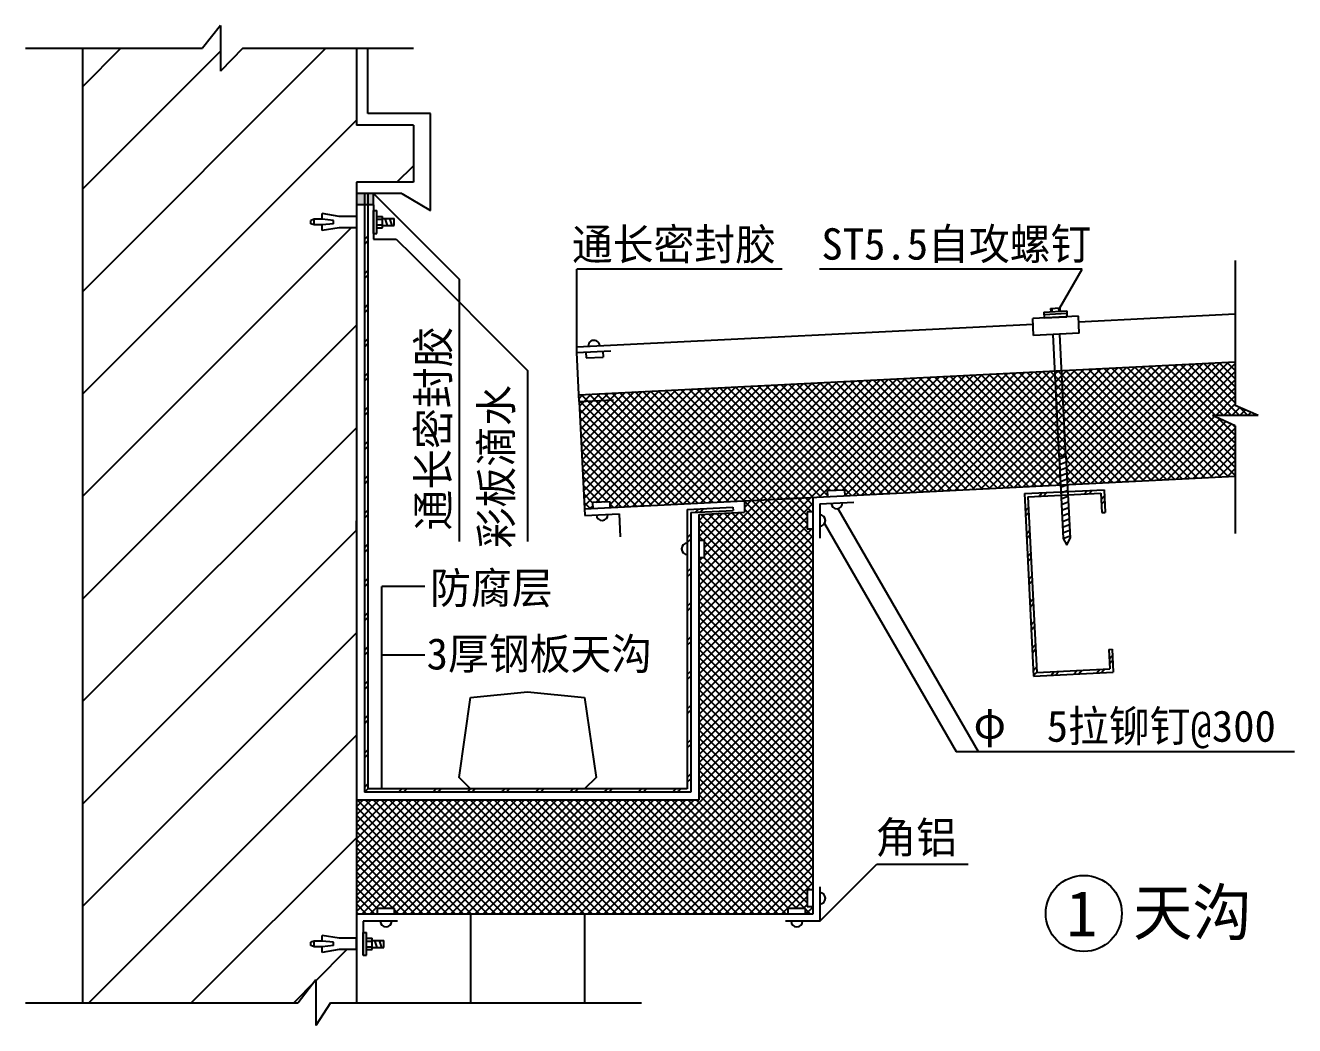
# Model space of a CAD drawing. Header units: metres. Extents: x 3 to 20502, y 1020 to 33464.
# Drawn here: x 98 to 11219, y 24700 to 33464 of the extents above; entities that cross this region are included whole.
import ezdxf

# ---------------------------------------------------------------- set-up
doc = ezdxf.new("R2010")
doc.units = ezdxf.units.M
for name, color, linetype in [('1', 2, 'Continuous'), ('2', 3, 'Continuous'), ('3', 4, 'Continuous'), ('4', 5, 'Continuous'), ('5', 6, 'Continuous')]:
    doc.layers.add(name, color=color, linetype=linetype)

msp = doc.modelspace()

# ---------------------------------------------------------------- hatches: boundary and pattern name
at = {"layer": '5'}
h = msp.add_hatch(dxfattribs=at)
h.set_pattern_fill('_U', scale=200)
h.set_pattern_definition([(45, (0, 0), (-449.013, 449.013), [])])
h.paths.add_polyline_path([(2997.72, 31690.52), (2847.72, 31690.52), (2697.72, 31665.52), (2697.72, 31715.52), (2627.72, 31715.52), (2597.72, 31725.52), (2597.72, 31755.52), (2627.72, 31765.52), (2697.72, 31765.52), (2697.72, 31815.52), (2847.72, 31790.52), (2997.72, 31790.52), (2997.72, 32090.52), (3497.72, 32090.52), (3497.72, 32590.52), (2997.72, 32590.52), (2997.72, 33263.87), (1857.19, 33263.87), (1807.19, 33063.87), (1807.19, 33463.87), (1757.19, 33263.87), (597.72, 33263.87), (597.72, 24899.91), (2592.84, 24899.91), (2642.84, 25099.91), (2642.84, 24712.88), (2647.16, 24717.2), (2692.84, 24899.91), (2997.72, 24899.91), (2997.72, 25365.74), (2847.72, 25365.74), (2697.72, 25340.74), (2697.72, 25390.74), (2627.72, 25390.74), (2597.72, 25400.74), (2597.72, 25430.74), (2627.72, 25440.74), (2697.72, 25440.74), (2697.72, 25490.74), (2847.72, 25465.74), (2997.72, 25465.74)])
h = msp.add_hatch(dxfattribs=at)
h.set_pattern_fill('AR-CONC', scale=30)
h.paths.add_polyline_path([(3647.72, 32690.52), (3097.72, 32690.52), (3097.72, 33263.87), (2997.72, 33263.87), (2997.72, 32590.52), (3497.72, 32590.52), (3497.72, 32090.52), (2997.72, 32090.52), (2997.72, 31990.52), (3397.72, 31990.52), (3647.72, 31840.52)])

# ---------------------------------------------------------------- linework, layer by layer
for p, q in [((9155.49, 29686.47), (9102.06, 30755.14)), ((9215.42, 29689.47), (9161.98, 30758.13)), ((4929.3, 30596.56), (5228.93, 30611.54)), ((4950.77, 30167.1), (4929.3, 30596.56)), ((9211.96, 29689.29), (9215.26, 29692.59))]:
    msp.add_line(p, q)
at = {"layer": '1'}
for p, q in [((597.72, 33263.87), (597.72, 24899.91)), ((2997.72, 33263.87), (2997.72, 32590.52)), ((3497.72, 32590.52), (2997.72, 32590.52)), ((3497.72, 32590.52), (3497.72, 32090.52)), ((2997.72, 32090.52), (2997.72, 24899.91)), ((3497.72, 32090.52), (2997.72, 32090.52)), ((3147.72, 31890.52), (3147.72, 31590.52)), ((3147.72, 31590.52), (3347.72, 31590.52)), ((3347.72, 31590.52), (3489.14, 31449.1)), ((4947.78, 30227.02), (10699.04, 30514.58)), ((4950.77, 30167.1), (5250.4, 30182.08)), ((4950.77, 30167.1), (5000.71, 29168.34)), ((4997.72, 29228.27), (10699.04, 29513.34)), ((6397.72, 29298.27), (6397.72, 29198.14)), ((6997.72, 29328.27), (6997.72, 25675.15)), ((7057.72, 29271.19), (7357.72, 29286.19)), ((7057.72, 29271.19), (7057.72, 28970.82)), ((5000.71, 29168.34), (5300.34, 29183.33)), ((5300.34, 29183.33), (5310.32, 28983.57)), ((5997.72, 29178.14), (6397.72, 29198.14)), ((5997.72, 29178.14), (5997.72, 26675.15)), ((5997.72, 26675.15), (2997.72, 26675.15)), ((7057.72, 25915.15), (7057.72, 25615.15)), ((6997.72, 25675.15), (2997.72, 25675.15)), ((3357.72, 25615.15), (3057.72, 25615.15)), ((3057.72, 25615.15), (3057.72, 25315.15)), ((7057.72, 25615.15), (6757.72, 25615.15))]:
    msp.add_line(p, q, dxfattribs=at)
at = {"layer": '2'}
for p, q in [((1807.19, 33463.87), (1650.65, 33263.87)), ((1807.19, 33463.87), (1807.19, 33063.87)), ((97.72, 33263.87), (1650.65, 33263.87)), ((2004.33, 33263.87), (1807.19, 33063.87)), ((2004.33, 33263.87), (3497.72, 33263.87)), ((2004.33, 33263.87), (2807.16, 33263.87)), ((3097.72, 32690.52), (3097.72, 33263.87)), ((3647.72, 32690.52), (3097.72, 32690.52)), ((3647.72, 31840.52), (3647.72, 32690.52)), ((3397.72, 31990.52), (2997.72, 31990.52)), ((3147.72, 31990.52), (3897.72, 31240.52)), ((3147.72, 31890.52), (3147.72, 31990.52)), ((3397.72, 31990.52), (3647.72, 31840.52)), ((2697.72, 31765.52), (2697.72, 31815.52)), ((2847.72, 31790.52), (2697.72, 31815.52)), ((3147.72, 31890.52), (2997.72, 31890.52)), ((3147.72, 31640.52), (3147.72, 31840.52)), ((3147.72, 31840.52), (3177.72, 31840.52)), ((3177.72, 31640.52), (3177.72, 31840.52)), ((2627.72, 31765.52), (2597.72, 31755.52)), ((2597.72, 31725.52), (2597.72, 31755.52)), ((2627.72, 31715.52), (2597.72, 31725.52)), ((2627.72, 31715.52), (2627.72, 31765.52)), ((2697.72, 31765.52), (2627.72, 31765.52)), ((2697.72, 31715.52), (2627.72, 31715.52)), ((2797.72, 31755.52), (2697.72, 31765.52)), ((2797.72, 31725.52), (2697.72, 31715.52)), ((2697.72, 31665.52), (2697.72, 31715.52)), ((2797.72, 31725.52), (2797.72, 31755.52)), ((2997.72, 31790.52), (2847.72, 31790.52)), ((3177.72, 31790.52), (3227.72, 31790.52)), ((3177.72, 31765.52), (3227.72, 31765.52)), ((3177.72, 31715.52), (3227.72, 31715.52)), ((3227.72, 31690.52), (3227.72, 31790.52)), ((3227.72, 31770.52), (3327.72, 31770.52)), ((3227.72, 31710.52), (3327.72, 31710.52)), ((3247.72, 31770.52), (3267.72, 31710.52)), ((3287.72, 31770.52), (3307.72, 31710.52)), ((3327.72, 31710.52), (3327.72, 31770.52)), ((2847.72, 31690.52), (2697.72, 31665.52)), ((2997.72, 31690.52), (2847.72, 31690.52)), ((3147.72, 31640.52), (3177.72, 31640.52)), ((3177.72, 31690.52), (3227.72, 31690.52)), ((3489.14, 31449.1), (4497.72, 30440.52)), ((10699.04, 31403.94), (10699.04, 30134.31)), ((6729.3, 31328.51), (4929.3, 31328.51)), ((4929.3, 30596.56), (4929.3, 31328.51)), ((9356.89, 31328.51), (7056.89, 31328.51)), ((9160.49, 30988.34), (9356.89, 31328.51)), ((3897.72, 31240.52), (3897.72, 28940.52)), ((9022.16, 30951.39), (9221.91, 30961.38)), ((9022.16, 30951.39), (9024.66, 30901.45)), ((9023.16, 30931.42), (9222.91, 30941.4)), ((9080.59, 30984.35), (9160.49, 30988.34)), ((9080.59, 30984.35), (9082.08, 30954.39)), ((9090.57, 30984.85), (9092.07, 30954.89)), ((9150.5, 30987.84), (9152, 30957.88)), ((9160.49, 30988.34), (9161.98, 30958.38)), ((9221.91, 30961.38), (9224.41, 30911.44)), ((9326.78, 30866.5), (10699.04, 30935.11)), ((4929.3, 30646.62), (8927.28, 30846.52)), ((9324.28, 30916.43), (8924.78, 30896.46)), ((8932.27, 30746.65), (8924.78, 30896.46)), ((9024.66, 30901.45), (9224.41, 30911.44)), ((9331.77, 30766.62), (9324.28, 30916.43)), ((9331.77, 30766.62), (8932.27, 30746.65)), ((5007.63, 30600.54), (5010.13, 30550.61)), ((5157.44, 30608.03), (5159.94, 30558.1)), ((5010.13, 30550.61), (5159.94, 30558.1)), ((4497.72, 30440.52), (4497.72, 28940.52)), ((10699.04, 29954.44), (10499.04, 30046.7)), ((10899.04, 30046.7), (10499.04, 30046.7)), ((10899.04, 30046.7), (10699.04, 30134.31)), ((10699.04, 29954.44), (10699.04, 29012.71)), ((10699.04, 29954.44), (10699.04, 29012.71)), ((9215.42, 29689.47), (9155.49, 29686.47)), ((9155.49, 29686.47), (9191.45, 28967.37)), ((9156.49, 29666.5), (9215.42, 29689.47)), ((9158.99, 29616.56), (9217.91, 29639.53)), ((9161.49, 29566.62), (9220.41, 29589.59)), ((9215.42, 29689.47), (9251.37, 28970.36)), ((9163.98, 29516.68), (9222.91, 29539.65)), ((9166.48, 29466.74), (9225.41, 29489.72)), ((7277.26, 29392.31), (7127.44, 29384.82)), ((7129.94, 29334.88), (7127.44, 29384.82)), ((7279.75, 29342.37), (7277.26, 29392.31)), ((9168.98, 29416.81), (9227.9, 29439.78)), ((9171.47, 29366.87), (9230.4, 29389.84)), ((5220.52, 29289.61), (5070.71, 29282.12)), ((5073.2, 29232.18), (5070.71, 29282.12)), ((5223.02, 29239.67), (5220.52, 29289.61)), ((9173.97, 29316.93), (9232.9, 29339.9)), ((9176.47, 29266.99), (9235.39, 29289.97)), ((6947.72, 29200.85), (6947.72, 29050.85)), ((6997.72, 29200.85), (6947.72, 29200.85)), ((7217.18, 29229.6), (8444.97, 27103.07)), ((9178.96, 29217.06), (9237.89, 29240.03)), ((9181.46, 29167.12), (9240.39, 29190.09)), ((9183.96, 29117.18), (9242.88, 29140.15)), ((2997.72, 29023.21), (2997.72, 29123.21)), ((2997.72, 29023.21), (2997.72, 29123.21)), ((6997.72, 29050.85), (6947.72, 29050.85)), ((7100.81, 29100.65), (8254.15, 27103.07)), ((9186.45, 29067.24), (9245.38, 29090.22)), ((9188.95, 29017.31), (9247.88, 29040.28)), ((5997.72, 28952.18), (6047.72, 28952.18)), ((6047.72, 28802.18), (6047.72, 28952.18)), ((9191.45, 28967.37), (9250.37, 28990.34)), ((9191.45, 28967.37), (9224.41, 28908.94)), ((9214.99, 28925.64), (9235.19, 28933.51)), ((9224.41, 28908.94), (9251.37, 28970.36)), ((5997.72, 28802.18), (6047.72, 28802.18)), ((3597.91, 28546.84), (3221.54, 28546.84)), ((3221.54, 26775.25), (3221.54, 28546.84)), ((3597.91, 27946.84), (3221.54, 27946.84)), ((3997.72, 27575.15), (4497.72, 27625.15)), ((4497.72, 27625.15), (4997.72, 27575.15)), ((3897.72, 26875.15), (3997.72, 27575.15)), ((4997.72, 27575.15), (5097.72, 26875.15)), ((8254.15, 27103.07), (11219.12, 27103.07)), ((3997.72, 26775.15), (3897.72, 26875.15)), ((5097.9, 26873.83), (4997.9, 26773.83)), ((7057.72, 25615.15), (7557.72, 26115.15)), ((7557.72, 26115.15), (8357.72, 26115.15)), ((6947.72, 25890.15), (6947.72, 25740.15)), ((6997.72, 25890.15), (6947.72, 25890.15)), ((3332.72, 25725.15), (3182.72, 25725.15)), ((3182.72, 25675.15), (3182.72, 25725.15)), ((3332.72, 25675.15), (3332.72, 25725.15)), ((6932.72, 25725.15), (6782.72, 25725.15)), ((6782.72, 25675.15), (6782.72, 25725.15)), ((6932.72, 25675.15), (6932.72, 25725.15)), ((6997.72, 25740.15), (6947.72, 25740.15)), ((3997.72, 25675.15), (3997.72, 24899.91)), ((4997.72, 25675.15), (4997.72, 24899.91)), ((2697.72, 25440.74), (2697.72, 25490.74)), ((2847.72, 25465.74), (2697.72, 25490.74)), ((3057.72, 25315.74), (3057.72, 25515.74)), ((3057.72, 25515.74), (3087.72, 25515.74)), ((3087.72, 25315.74), (3087.72, 25515.74)), ((2627.72, 25440.74), (2597.72, 25430.74)), ((2597.72, 25400.74), (2597.72, 25430.74)), ((2627.72, 25390.74), (2597.72, 25400.74)), ((2627.72, 25390.74), (2627.72, 25440.74)), ((2697.72, 25440.74), (2627.72, 25440.74)), ((2697.72, 25390.74), (2627.72, 25390.74)), ((2797.72, 25430.74), (2697.72, 25440.74)), ((2797.72, 25400.74), (2697.72, 25390.74)), ((2697.72, 25340.74), (2697.72, 25390.74)), ((2847.72, 25365.74), (2697.72, 25340.74)), ((2797.72, 25400.74), (2797.72, 25430.74)), ((2997.72, 25465.74), (2847.72, 25465.74)), ((2997.72, 25365.74), (2847.72, 25365.74)), ((2997.72, 25365.74), (2997.72, 25465.74)), ((2997.72, 25365.74), (2997.72, 25465.74)), ((3087.72, 25465.74), (3137.72, 25465.74)), ((3087.72, 25440.74), (3137.72, 25440.74)), ((3087.72, 25390.74), (3137.72, 25390.74)), ((3087.72, 25365.74), (3137.72, 25365.74)), ((3137.72, 25365.74), (3137.72, 25465.74)), ((3137.72, 25445.74), (3237.72, 25445.74)), ((3137.72, 25385.74), (3237.72, 25385.74)), ((3157.72, 25445.74), (3177.72, 25385.74)), ((3197.72, 25445.74), (3217.72, 25385.74)), ((3237.72, 25385.74), (3237.72, 25445.74)), ((3057.72, 25315.74), (3087.72, 25315.74)), ((2642.84, 25099.91), (2488.08, 24899.91)), ((2642.84, 25099.91), (2642.84, 24699.91)), ((97.72, 24899.91), (2488.08, 24899.91)), ((2769.83, 24899.91), (2642.84, 24699.91)), ((2769.83, 24899.91), (3642.82, 24899.91)), ((2769.83, 24899.91), (5497.72, 24899.91))]:
    msp.add_line(p, q, dxfattribs=at)
for centre, start, end in [((5080.04, 30654.16), 2.86, 182.86), ((7207.84, 29278.72), 182.86, 2.86), ((5151.11, 29176), 182.86, 2.86), ((7057.63, 29125.85), 270, 90), ((5897.72, 28877.18), 90, 270), ((7057.72, 25815.15), 270, 90), ((3257.72, 25615.15), 180, 0), ((6857.72, 25615.15), 180, 0)]:
    msp.add_arc(centre, 50, start, end, dxfattribs=at)
msp.add_solid([(2997.72, 31890.52), (2997.72, 31990.52), (3147.72, 31890.52), (3147.72, 31990.52)], dxfattribs=at)
at = {"layer": '4'}
msp.add_circle((9372.03, 25682.99), 333.22, dxfattribs=at)
at = {"layer": '5'}
for p, q in [((3067.72, 31990.52), (3067.72, 26745.15)), ((3097.72, 31990.52), (3097.72, 26775.15)), ((3067.72, 31587.57), (3097.72, 31617.57)), ((3067.72, 31545.15), (3097.72, 31575.15)), ((3067.72, 31287.57), (3097.72, 31317.57)), ((3067.72, 31245.15), (3097.72, 31275.15)), ((3067.72, 30987.57), (3097.72, 31017.57)), ((3067.72, 30945.15), (3097.72, 30975.15)), ((3067.72, 30687.57), (3097.72, 30717.57)), ((3067.72, 30645.15), (3097.72, 30675.15)), ((9210.38, 29790.25), (9894.48, 30474.36)), ((9213.75, 29722.91), (9968.92, 30478.08)), ((9217.11, 29655.56), (10043.35, 30481.8)), ((9220.48, 29588.22), (10117.78, 30485.52)), ((9223.85, 29520.88), (10192.21, 30489.24)), ((9227.21, 29453.53), (10266.65, 30492.96)), ((9287.13, 29442.74), (10341.08, 30496.69)), ((9361.56, 29446.46), (10415.51, 30500.41)), ((9436, 29450.18), (10489.94, 30504.13)), ((9510.43, 29453.9), (10564.37, 30507.85)), ((9584.86, 29457.63), (10638.81, 30511.57)), ((9659.29, 29461.35), (10699.04, 30501.09)), ((10699.04, 29660.8), (9885.9, 30473.93)), ((10699.04, 29731.51), (9953.25, 30477.3)), ((10699.04, 29802.22), (10020.59, 30480.66)), ((10525.27, 30046.7), (10087.94, 30484.03)), ((10595.98, 30046.7), (10155.28, 30487.4)), ((10666.69, 30046.7), (10222.62, 30490.76)), ((10737.4, 30046.7), (10289.97, 30494.13)), ((10699.04, 30155.77), (10357.31, 30497.5)), ((10699.04, 30226.48), (10424.65, 30500.87)), ((10699.04, 30297.19), (10492, 30504.23)), ((10699.04, 30367.9), (10559.34, 30507.6)), ((10699.04, 30438.61), (10626.68, 30510.97)), ((10699.04, 30509.32), (10694.03, 30514.33)), ((3067.72, 30387.57), (3097.72, 30417.57)), ((3067.72, 30345.15), (3097.72, 30375.15)), ((6607.57, 29308.76), (7661.52, 30362.71)), ((6682, 29312.48), (7735.95, 30366.43)), ((6756.43, 29316.21), (7810.38, 30370.15)), ((6830.87, 29319.93), (7884.81, 30373.87)), ((6905.3, 29323.65), (7959.24, 30377.59)), ((6979.73, 29327.37), (8033.68, 30381.32)), ((7054.16, 29331.09), (8108.11, 30385.04)), ((7181.29, 29387.51), (8182.54, 30388.76)), ((7255.72, 29391.23), (8256.97, 30392.48)), ((7279.65, 29344.45), (8331.41, 30396.2)), ((7351.89, 29345.98), (8405.84, 30399.92)), ((7426.32, 29349.7), (8480.27, 30403.65)), ((7500.76, 29353.42), (8554.7, 30407.37)), ((7575.19, 29357.14), (8629.13, 30411.09)), ((7649.62, 29360.86), (8703.57, 30414.81)), ((8617.14, 29409.24), (7663.57, 30362.81)), ((7724.05, 29364.59), (8778, 30418.53)), ((8684.48, 29412.61), (7730.91, 30366.18)), ((8751.83, 29415.97), (7798.26, 30369.55)), ((7798.49, 29368.31), (8852.43, 30422.25)), ((8819.17, 29419.34), (7865.6, 30372.91)), ((7872.92, 29372.03), (8926.86, 30425.98)), ((8886.51, 29422.71), (7932.94, 30376.28)), ((7947.35, 29375.75), (9001.3, 30429.7)), ((8953.86, 29426.08), (8000.29, 30379.65)), ((8021.78, 29379.47), (9075.73, 30433.42)), ((9021.2, 29429.44), (8067.63, 30383.01)), ((8096.21, 29383.19), (9119.49, 30406.47)), ((9088.54, 29432.81), (8134.97, 30386.38)), ((9155.89, 29436.18), (8202.32, 30389.75)), ((9164.92, 29497.85), (8269.66, 30393.12)), ((9161.2, 29572.29), (8337, 30396.48)), ((9157.48, 29646.72), (8404.35, 30399.85)), ((9153.76, 29721.15), (8471.69, 30403.22)), ((9150.04, 29795.58), (8539.03, 30406.58)), ((9146.32, 29870.01), (8606.38, 30409.95)), ((9142.59, 29944.45), (8673.72, 30413.32)), ((9138.87, 30018.88), (8741.07, 30416.69)), ((9135.15, 30093.31), (8808.41, 30420.05)), ((9131.43, 30167.74), (8875.75, 30423.42)), ((9127.71, 30242.18), (8943.1, 30426.79)), ((9123.99, 30316.61), (9010.44, 30430.15)), ((9120.26, 30391.04), (9077.78, 30433.52)), ((9119.49, 30406.47), (9150.16, 30437.14)), ((9183.5, 30327.8), (9120.26, 30391.04)), ((9122.86, 30339.13), (9180.07, 30396.34)), ((9179.78, 30402.24), (9145.13, 30436.89)), ((10098.7, 29483.32), (9179.78, 30402.24)), ((9180.07, 30396.34), (9224.59, 30440.86)), ((9183.44, 30329), (9299.03, 30444.58)), ((9186.81, 30261.66), (9373.46, 30448.31)), ((9190.18, 30194.31), (9447.89, 30452.03)), ((9193.54, 30126.97), (9522.32, 30455.75)), ((9196.91, 30059.63), (9596.75, 30459.47)), ((9200.28, 29992.28), (9671.19, 30463.19)), ((9203.64, 29924.94), (9745.62, 30466.91)), ((9207.01, 29857.59), (9820.05, 30470.64)), ((10166.04, 29486.69), (9212.47, 30440.26)), ((10233.38, 29490.05), (9279.81, 30443.62)), ((10300.73, 29493.42), (9347.16, 30446.99)), ((10368.07, 29496.79), (9414.5, 30450.36)), ((10435.41, 29500.15), (9481.84, 30453.72)), ((10502.76, 29503.52), (9549.19, 30457.09)), ((10570.1, 29506.89), (9616.53, 30460.46)), ((10637.44, 29510.26), (9683.87, 30463.83)), ((9733.72, 29465.07), (10699.04, 30430.38)), ((10699.04, 29519.37), (9751.22, 30467.19)), ((10699.04, 29590.08), (9818.56, 30470.56)), ((4969.53, 29792.04), (5428.55, 30251.06)), ((4972.89, 29724.7), (5502.98, 30254.78)), ((4976.26, 29657.35), (5577.41, 30258.5)), ((4979.63, 29590.01), (5651.84, 30262.22)), ((4983, 29522.67), (5726.28, 30265.95)), ((4986.36, 29455.32), (5800.71, 30269.67)), ((4989.73, 29387.98), (5875.14, 30273.39)), ((4993.1, 29320.64), (5949.57, 30277.11)), ((4996.46, 29253.29), (6024, 30280.83)), ((5097.33, 29283.45), (6098.44, 30284.55)), ((5171.76, 29287.17), (6172.87, 30288.28)), ((5221.68, 29266.38), (6247.3, 30292)), ((5267.79, 29241.77), (6321.73, 30295.72)), ((5342.22, 29245.49), (6396.17, 30299.44)), ((5416.65, 29249.22), (6470.6, 30303.16)), ((6394.8, 29298.12), (5441.23, 30251.69)), ((5491.08, 29252.94), (6545.03, 30306.88)), ((6462.15, 29301.49), (5508.58, 30255.06)), ((5565.52, 29256.66), (6619.46, 30310.61)), ((6529.49, 29304.86), (5575.92, 30258.43)), ((5639.95, 29260.38), (6693.9, 30314.33)), ((6596.83, 29308.23), (5643.26, 30261.8)), ((6664.18, 29311.59), (5710.61, 30265.16)), ((5714.38, 29264.1), (6768.33, 30318.05)), ((6731.52, 29314.96), (5777.95, 30268.53)), ((5788.81, 29267.82), (6842.76, 30321.77)), ((6798.87, 29318.33), (5845.29, 30271.9)), ((5863.25, 29271.55), (6917.19, 30325.49)), ((6866.21, 29321.69), (5912.64, 30275.26)), ((5937.68, 29275.27), (6991.62, 30329.21)), ((6933.55, 29325.06), (5979.98, 30278.63)), ((6012.11, 29278.99), (7066.06, 30332.94)), ((7000.9, 29328.43), (6047.32, 30282)), ((6086.54, 29282.71), (7140.49, 30336.66)), ((7068.24, 29331.8), (6114.67, 30285.37)), ((6160.97, 29286.43), (7214.92, 30340.38)), ((7129.63, 29341.12), (6182.01, 30288.73)), ((6235.41, 29290.15), (7289.35, 30344.1)), ((7155.25, 29386.21), (6249.36, 30292.1)), ((6309.84, 29293.88), (7363.79, 30347.82)), ((7222.59, 29389.58), (6316.7, 30295.47)), ((7337.61, 29345.26), (6384.04, 30298.83)), ((6384.27, 29297.6), (7438.22, 30351.54)), ((7404.96, 29348.63), (6451.39, 30302.2)), ((6458.7, 29301.32), (7512.65, 30355.27)), ((7472.3, 29352), (6518.73, 30305.57)), ((6533.14, 29305.04), (7587.08, 30358.99)), ((7539.64, 29355.37), (6586.07, 30308.94)), ((7606.99, 29358.73), (6653.42, 30312.3)), ((7674.33, 29362.1), (6720.76, 30315.67)), ((7741.67, 29365.47), (6788.1, 30319.04)), ((7809.02, 29368.83), (6855.45, 30322.41)), ((7876.36, 29372.2), (6922.79, 30325.77)), ((7943.7, 29375.57), (6990.13, 30329.14)), ((8011.05, 29378.94), (7057.48, 30332.51)), ((8078.39, 29382.3), (7124.82, 30335.87)), ((8145.74, 29385.67), (7192.16, 30339.24)), ((8213.08, 29389.04), (7259.51, 30342.61)), ((8280.42, 29392.4), (7326.85, 30345.98)), ((8347.77, 29395.77), (7394.19, 30349.34)), ((8415.11, 29399.14), (7461.54, 30352.71)), ((8482.45, 29402.51), (7528.88, 30356.08)), ((8549.8, 29405.87), (7596.23, 30359.44)), ((8170.65, 29386.92), (9122.86, 30339.13)), ((8245.08, 29390.64), (9126.23, 30271.79)), ((9187.22, 30253.37), (9123.99, 30316.61)), ((9126.23, 30271.79), (9183.44, 30329)), ((9129.59, 30204.44), (9186.81, 30261.66)), ((10031.35, 29479.95), (9183.5, 30327.8)), ((9964.01, 29476.58), (9187.22, 30253.37)), ((9808.16, 29468.79), (10699.04, 30359.67)), ((9882.59, 29472.51), (10699.04, 30288.96)), ((4949.32, 30196.1), (4981.95, 30228.73)), ((5856.06, 29271.19), (4950.28, 30176.96)), ((4952.69, 30128.76), (5056.38, 30232.45)), ((4956.06, 30061.41), (5130.82, 30236.17)), ((4959.43, 29994.07), (5205.25, 30239.9)), ((4962.79, 29926.73), (5279.68, 30243.62)), ((4966.16, 29859.38), (5354.11, 30247.34)), ((5923.4, 29274.55), (4969.83, 30228.12)), ((5990.74, 29277.92), (5037.17, 30231.49)), ((6058.09, 29281.29), (5104.52, 30234.86)), ((6125.43, 29284.65), (5171.86, 30238.23)), ((6192.77, 29288.02), (5239.2, 30241.59)), ((6260.12, 29291.39), (5306.55, 30244.96)), ((6327.46, 29294.76), (5373.89, 30248.33)), ((8319.51, 29394.36), (9129.59, 30204.44)), ((9190.94, 30178.94), (9127.71, 30242.18)), ((9194.67, 30104.51), (9131.43, 30167.74)), ((9132.96, 30137.1), (9190.18, 30194.31)), ((9896.67, 29473.22), (9190.94, 30178.94)), ((10527.49, 30046.7), (10699.04, 30218.25)), ((10598.2, 30046.7), (10699.04, 30147.54)), ((3067.72, 30087.57), (3097.72, 30117.57)), ((3067.72, 30045.15), (3097.72, 30075.15)), ((5788.71, 29267.82), (4954, 30102.53)), ((5721.37, 29264.45), (4957.72, 30028.1)), ((8393.94, 29398.08), (9132.96, 30137.1)), ((8468.38, 29401.8), (9136.33, 30069.75)), ((9198.39, 30030.07), (9135.15, 30093.31)), ((9136.33, 30069.75), (9193.54, 30126.97)), ((9139.7, 30002.41), (9196.91, 30059.63)), ((9829.32, 29469.85), (9194.67, 30104.51)), ((9761.98, 29466.48), (9198.39, 30030.07)), ((9957.02, 29476.23), (10516.43, 30035.64)), ((10668.91, 30046.7), (10738.54, 30116.33)), ((10808.11, 30046.7), (10736.99, 30117.82)), ((10739.62, 30046.7), (10788.07, 30095.15)), ((10810.33, 30046.7), (10836.5, 30072.87)), ((10878.82, 30046.7), (10863.89, 30061.62)), ((10881.04, 30046.7), (10886.53, 30052.19)), ((5654.03, 29261.08), (4961.45, 29953.66)), ((8542.81, 29405.52), (9139.7, 30002.41)), ((8617.24, 29409.25), (9143.06, 29935.07)), ((9202.11, 29955.64), (9138.87, 30018.88)), ((9205.83, 29881.21), (9142.59, 29944.45)), ((9143.06, 29935.07), (9200.28, 29992.28)), ((9146.43, 29867.72), (9203.64, 29924.94)), ((9694.64, 29463.12), (9202.11, 29955.64)), ((10031.45, 29479.96), (10565.26, 30013.77)), ((10105.89, 29483.68), (10613.72, 29991.51)), ((10180.32, 29487.4), (10662.19, 29969.27)), ((10254.75, 29491.12), (10699.04, 29935.41)), ((10699.04, 29872.93), (10551.23, 30020.74)), ((10699.04, 29943.64), (10681.33, 29961.35)), ((3067.72, 29787.57), (3097.72, 29817.57)), ((5586.68, 29257.72), (4965.17, 29879.23)), ((8691.67, 29412.97), (9146.43, 29867.72)), ((9209.55, 29806.78), (9146.32, 29870.01)), ((9149.8, 29800.38), (9207.01, 29857.59)), ((9627.29, 29459.75), (9205.83, 29881.21)), ((9559.95, 29456.38), (9209.55, 29806.78)), ((10329.18, 29494.84), (10699.04, 29864.7)), ((3067.72, 29745.15), (3097.72, 29775.15)), ((5519.34, 29254.35), (4968.89, 29804.8)), ((5452, 29250.98), (4972.61, 29730.37)), ((8766.1, 29416.69), (9149.8, 29800.38)), ((8840.54, 29420.41), (9153.16, 29733.04)), ((9213.27, 29732.35), (9150.04, 29795.58)), ((9153.16, 29733.04), (9210.38, 29790.25)), ((9186.87, 29688.04), (9153.76, 29721.15)), ((9178.46, 29687.62), (9213.75, 29722.91)), ((9492.61, 29453.01), (9213.27, 29732.35)), ((10403.62, 29498.56), (10699.04, 29793.99)), ((10478.05, 29502.29), (10699.04, 29723.28)), ((5384.65, 29247.62), (4976.33, 29655.94)), ((8914.97, 29424.13), (9156.53, 29665.69)), ((8989.4, 29427.85), (9159.9, 29598.35)), ((9425.26, 29449.65), (9217, 29657.91)), ((9357.92, 29446.28), (9220.72, 29583.48)), ((10552.48, 29506.01), (10699.04, 29652.56)), ((3067.72, 29487.57), (3097.72, 29517.57)), ((3067.72, 29445.15), (3097.72, 29475.15)), ((5317.31, 29244.25), (4980.05, 29581.5)), ((5202.16, 29288.69), (4983.78, 29507.07)), ((9063.83, 29431.58), (9163.27, 29531.01)), ((9290.57, 29442.91), (9224.44, 29509.05)), ((10626.91, 29509.73), (10699.04, 29581.85)), ((5134.81, 29285.32), (4987.5, 29432.64)), ((8851.37, 29360.88), (9550.5, 29395.83)), ((8851.37, 29360.88), (8931.27, 27762.87)), ((8882.83, 29332.41), (9522.03, 29364.37)), ((8976.78, 29337.11), (9005.24, 29368.57)), ((9019.15, 29339.23), (9047.62, 29370.69)), ((9138.27, 29435.3), (9166.63, 29463.66)), ((9376.28, 29357.08), (9404.74, 29388.55)), ((9418.65, 29359.2), (9447.12, 29390.66)), ((9522.03, 29364.37), (9530.52, 29194.58)), ((9550.5, 29395.83), (9560.49, 29196.08)), ((5070.89, 29278.54), (4991.22, 29358.21)), ((5047.93, 29230.78), (4994.94, 29283.77)), ((5044.49, 29230.61), (5071.91, 29258.03)), ((5249.96, 29240.88), (5221.53, 29269.31)), ((5997.72, 28345.36), (6979.73, 29327.37)), ((5997.72, 28416.07), (6905.3, 29323.65)), ((5997.72, 28486.78), (6830.87, 29319.93)), ((5997.72, 28557.49), (6756.43, 29316.21)), ((5997.72, 28628.2), (6682, 29312.48)), ((5997.72, 28698.91), (6607.57, 29308.76)), ((5997.72, 28274.64), (6997.72, 29274.64)), ((6047.72, 28819.62), (6533.14, 29305.04)), ((6397.72, 29240.33), (6458.7, 29301.32)), ((6997.72, 28695.21), (6397.72, 29295.21)), ((6997.72, 28765.92), (6462.15, 29301.49)), ((6997.72, 28836.63), (6529.49, 29304.86)), ((6997.72, 28907.34), (6596.83, 29308.23)), ((6997.72, 28978.06), (6664.18, 29311.59)), ((6947.72, 29098.77), (6731.52, 29314.96)), ((6947.72, 29169.48), (6798.87, 29318.33)), ((6987.05, 29200.85), (6866.21, 29321.69)), ((6997.72, 29260.9), (6933.55, 29325.06)), ((7128.59, 29334.81), (7129.88, 29336.1)), ((8882.83, 29332.41), (8959.74, 27794.33)), ((9524.73, 29310.38), (9553.2, 29341.84)), ((9526.85, 29268), (9555.32, 29299.47)), ((3067.72, 29187.57), (3097.72, 29217.57)), ((3067.72, 29145.15), (3097.72, 29175.15)), ((5897.72, 29223.21), (6297.72, 29243.21)), ((5897.72, 29223.21), (5897.72, 26775.15)), ((5927.72, 29194.67), (6299.21, 29213.24)), ((5927.72, 29194.67), (5927.72, 26745.15)), ((5966.42, 29196.6), (5998.04, 29228.22)), ((5997.72, 28981.75), (6204.44, 29188.48)), ((5997.72, 29052.46), (6130.01, 29184.76)), ((5997.72, 29123.17), (6055.58, 29181.04)), ((5997.72, 28203.93), (6947.72, 29153.93)), ((6011.08, 29198.84), (6042.7, 29230.46)), ((6997.72, 28200.24), (6018.76, 29179.2)), ((6038.85, 28952.18), (6278.88, 29192.2)), ((6047.72, 28890.33), (6353.31, 29195.92)), ((6997.72, 28270.95), (6086.1, 29182.56)), ((6997.72, 28341.66), (6153.44, 29185.93)), ((6997.72, 28412.37), (6220.79, 29189.3)), ((6997.72, 28483.08), (6288.13, 29192.67)), ((6297.72, 29243.21), (6299.21, 29213.24)), ((6997.72, 28553.79), (6355.47, 29196.03)), ((6997.72, 28624.5), (6397.72, 29224.5)), ((6994.63, 29200.85), (6997.72, 29203.93)), ((8859.07, 29207.01), (8887.53, 29238.47)), ((8861.18, 29164.63), (8889.65, 29196.09)), ((9530.52, 29194.58), (9560.49, 29196.08)), ((6997.72, 28129.53), (5997.72, 29129.53)), ((5997.72, 28133.22), (6947.72, 29083.22)), ((6997.72, 28058.82), (5997.72, 29058.82)), ((5997.72, 28062.51), (6986.05, 29050.85)), ((6997.72, 29048.77), (6995.63, 29050.85)), ((8869.05, 29007.26), (8897.52, 29038.72)), ((3067.72, 28887.57), (3097.72, 28917.57)), ((5897.72, 28975.15), (5927.72, 29005.15)), ((5897.72, 28932.72), (5927.72, 28962.72)), ((5997.72, 27991.8), (6997.72, 28991.8)), ((6033.64, 28952.18), (5997.72, 28988.11)), ((5997.72, 27921.09), (6997.72, 28921.09)), ((6997.72, 27988.11), (6047.72, 28938.11)), ((8871.17, 28964.88), (8899.64, 28996.34)), ((3067.72, 28845.15), (3097.72, 28875.15)), ((5997.72, 27850.38), (6997.72, 28850.38)), ((6997.72, 27917.4), (6047.72, 28867.4)), ((8879.04, 28807.51), (8907.51, 28838.97)), ((5897.72, 28675.15), (5927.72, 28705.15)), ((5997.72, 28769.62), (6030.28, 28802.18)), ((5997.72, 27779.67), (6997.72, 28779.67)), ((6997.72, 27775.97), (5997.72, 28775.97)), ((5997.72, 27708.96), (6997.72, 28708.96)), ((6997.72, 27705.26), (5997.72, 28705.26)), ((6997.72, 27846.68), (6042.22, 28802.18)), ((8881.16, 28765.13), (8909.62, 28796.59)), ((3067.72, 28587.57), (3097.72, 28617.57)), ((5897.72, 28632.72), (5927.72, 28662.72)), ((5997.72, 27638.25), (6997.72, 28638.25)), ((6997.72, 27634.55), (5997.72, 28634.55)), ((8889.03, 28607.76), (8917.49, 28639.22)), ((8891.15, 28565.38), (8919.61, 28596.84)), ((3067.72, 28545.15), (3097.72, 28575.15)), ((5997.72, 27567.54), (6997.72, 28567.54)), ((6997.72, 27563.84), (5997.72, 28563.84)), ((5997.72, 27496.83), (6997.72, 28496.83)), ((6997.72, 27493.13), (5997.72, 28493.13)), ((5897.72, 28375.15), (5927.72, 28405.15)), ((5897.72, 28332.72), (5927.72, 28362.72)), ((5997.72, 27426.12), (6997.72, 28426.12)), ((6997.72, 27422.42), (5997.72, 28422.42)), ((8899.02, 28408.01), (8927.48, 28439.47)), ((8901.13, 28365.63), (8929.6, 28397.09)), ((3067.72, 28287.57), (3097.72, 28317.57)), ((3067.72, 28245.15), (3097.72, 28275.15)), ((5997.72, 27355.41), (6997.72, 28355.41)), ((6997.72, 27351.71), (5997.72, 28351.71)), ((5997.72, 27284.7), (6997.72, 28284.7)), ((6997.72, 27281), (5997.72, 28281)), ((5997.72, 27213.98), (6997.72, 28213.98)), ((6997.72, 27210.29), (5997.72, 28210.29)), ((5997.72, 27143.27), (6997.72, 28143.27)), ((6997.72, 27139.58), (5997.72, 28139.58)), ((8909, 28208.25), (8937.47, 28239.72)), ((8911.12, 28165.88), (8939.59, 28197.34)), ((5897.72, 28075.15), (5927.72, 28105.15)), ((5897.72, 28032.72), (5927.72, 28062.72)), ((5997.72, 27072.56), (6997.72, 28072.56)), ((6997.72, 27068.87), (5997.72, 28068.87)), ((8918.99, 28008.5), (8947.46, 28039.97)), ((3067.72, 27987.57), (3097.72, 28017.57)), ((3067.72, 27945.15), (3097.72, 27975.15)), ((5997.72, 27001.85), (6997.72, 28001.85)), ((6997.72, 26998.16), (5997.72, 27998.16)), ((5997.72, 26931.14), (6997.72, 27931.14)), ((6997.72, 26927.45), (5997.72, 27927.45)), ((8921.11, 27966.13), (8949.57, 27997.59)), ((9590.45, 27996.08), (9620.41, 27997.58)), ((9590.45, 27996.08), (9598.94, 27826.29)), ((9594.65, 27912.12), (9623.11, 27943.59)), ((9620.41, 27997.58), (9630.4, 27797.83)), ((5897.72, 27775.15), (5927.72, 27805.15)), ((5997.72, 26860.43), (6997.72, 27860.43)), ((6997.72, 26856.73), (5997.72, 27856.73)), ((8928.98, 27808.75), (8957.44, 27840.21)), ((8959.74, 27794.33), (9598.94, 27826.29)), ((9127.52, 27772.69), (9155.98, 27804.15)), ((9284.89, 27780.55), (9313.36, 27812.02)), ((9327.27, 27782.67), (9355.73, 27814.13)), ((9484.64, 27790.54), (9513.11, 27822)), ((9527.02, 27792.66), (9555.48, 27824.12)), ((9596.77, 27869.75), (9625.23, 27901.21)), ((3067.72, 27687.57), (3097.72, 27717.57)), ((5897.72, 27732.72), (5927.72, 27762.72)), ((5997.72, 26789.72), (6997.72, 27789.72)), ((6997.72, 26786.02), (5997.72, 27786.02)), ((5997.72, 26719.01), (6997.72, 27719.01)), ((6997.72, 26715.31), (5997.72, 27715.31)), ((8931.1, 27766.38), (8959.56, 27797.84)), ((8931.27, 27762.87), (9630.4, 27797.83)), ((9085.14, 27770.57), (9113.61, 27802.03)), ((3067.72, 27645.15), (3097.72, 27675.15)), ((5024.56, 25675.15), (6997.72, 27648.3)), ((6997.72, 26644.6), (5997.72, 27644.6)), ((5095.27, 25675.15), (6997.72, 27577.59)), ((5165.98, 25675.15), (6997.72, 27506.88)), ((5897.72, 27475.15), (5927.72, 27505.15)), ((6997.72, 26573.89), (5997.72, 27573.89)), ((6997.72, 26503.18), (5997.72, 27503.18)), ((3067.72, 27387.57), (3097.72, 27417.57)), ((3067.72, 27345.15), (3097.72, 27375.15)), ((5236.69, 25675.15), (6997.72, 27436.17)), ((5307.41, 25675.15), (6997.72, 27365.46)), ((5897.72, 27432.72), (5927.72, 27462.72)), ((6997.72, 26432.47), (5997.72, 27432.47)), ((6997.72, 26361.76), (5997.72, 27361.76)), ((5378.12, 25675.15), (6997.72, 27294.75)), ((6997.72, 26291.05), (5997.72, 27291.05)), ((5448.83, 25675.15), (6997.72, 27224.03)), ((5519.54, 25675.15), (6997.72, 27153.32)), ((5897.72, 27175.15), (5927.72, 27205.15)), ((5897.72, 27132.72), (5927.72, 27162.72)), ((6997.72, 26220.34), (5997.72, 27220.34)), ((6997.72, 26149.63), (5997.72, 27149.63)), ((3067.72, 27087.57), (3097.72, 27117.57)), ((3067.72, 27045.15), (3097.72, 27075.15)), ((5590.25, 25675.15), (6997.72, 27082.61)), ((6997.72, 26078.92), (5997.72, 27078.92)), ((5660.96, 25675.15), (6997.72, 27011.9)), ((5731.67, 25675.15), (6997.72, 26941.19)), ((6997.72, 26008.21), (5997.72, 27008.21)), ((6997.72, 25937.5), (5997.72, 26937.5)), ((3067.72, 26787.57), (3097.72, 26817.57)), ((5802.38, 25675.15), (6997.72, 26870.48)), ((5897.72, 26875.15), (5927.72, 26905.15)), ((5897.72, 26832.72), (5927.72, 26862.72)), ((6974.35, 25890.15), (5997.72, 26866.79)), ((3067.72, 26745.15), (3097.72, 26775.15)), ((5927.72, 26745.15), (3067.72, 26745.15)), ((5897.72, 26775.15), (3097.72, 26775.15)), ((3367.72, 26745.15), (3397.72, 26775.15)), ((3410.14, 26745.15), (3440.14, 26775.15)), ((3667.72, 26745.15), (3697.72, 26775.15)), ((3710.14, 26745.15), (3740.14, 26775.15)), ((3967.72, 26745.15), (3997.72, 26775.15)), ((4010.14, 26745.15), (4040.14, 26775.15)), ((4267.72, 26745.15), (4297.72, 26775.15)), ((4310.14, 26745.15), (4340.14, 26775.15)), ((4567.72, 26745.15), (4597.72, 26775.15)), ((4610.14, 26745.15), (4640.14, 26775.15)), ((4867.72, 26745.15), (4897.72, 26775.15)), ((4910.14, 26745.15), (4940.14, 26775.15)), ((5167.72, 26745.15), (5197.72, 26775.15)), ((5210.14, 26745.15), (5240.14, 26775.15)), ((5467.72, 26745.15), (5497.72, 26775.15)), ((5510.14, 26745.15), (5540.14, 26775.15)), ((5767.72, 26745.15), (5797.72, 26775.15)), ((5810.14, 26745.15), (5840.14, 26775.15)), ((5873.09, 25675.15), (6997.72, 26799.77)), ((5943.8, 25675.15), (6997.72, 26729.06)), ((6947.72, 25846.07), (5997.72, 26796.07)), ((6947.72, 25775.36), (5997.72, 26725.36)), ((2997.72, 26618.15), (3054.71, 26675.15)), ((2997.72, 26547.44), (3125.42, 26675.15)), ((2997.72, 26476.73), (3196.14, 26675.15)), ((2997.72, 26406.02), (3266.85, 26675.15)), ((2997.72, 26335.3), (3337.56, 26675.15)), ((2997.72, 26264.59), (3408.27, 26675.15)), ((2997.72, 26193.88), (3478.98, 26675.15)), ((2997.72, 26123.17), (3549.69, 26675.15)), ((2997.72, 26052.46), (3620.4, 26675.15)), ((2997.72, 25981.75), (3691.11, 26675.15)), ((2997.72, 25911.04), (3761.82, 26675.15)), ((2997.72, 25840.33), (3832.53, 26675.15)), ((2997.72, 25769.62), (3903.24, 26675.15)), ((2997.72, 25698.91), (3973.95, 26675.15)), ((3936.66, 25675.15), (2997.72, 26614.09)), ((4007.37, 25675.15), (3007.37, 26675.15)), ((3044.66, 25675.15), (4044.66, 26675.15)), ((4078.08, 25675.15), (3078.08, 26675.15)), ((3115.37, 25675.15), (4115.37, 26675.15)), ((4148.8, 25675.15), (3148.8, 26675.15)), ((4219.51, 25675.15), (3219.51, 26675.15)), ((3236.08, 25725.15), (4186.08, 26675.15)), ((4290.22, 25675.15), (3290.22, 26675.15)), ((3306.8, 25725.15), (4256.8, 26675.15)), ((3332.72, 25680.36), (4327.51, 26675.15)), ((4360.93, 25675.15), (3360.93, 26675.15)), ((3398.22, 25675.15), (4398.22, 26675.15)), ((4431.64, 25675.15), (3431.64, 26675.15)), ((3468.93, 25675.15), (4468.93, 26675.15)), ((4502.35, 25675.15), (3502.35, 26675.15)), ((3539.64, 25675.15), (4539.64, 26675.15)), ((4573.06, 25675.15), (3573.06, 26675.15)), ((3610.35, 25675.15), (4610.35, 26675.15)), ((4643.77, 25675.15), (3643.77, 26675.15)), ((3681.06, 25675.15), (4681.06, 26675.15)), ((4714.48, 25675.15), (3714.48, 26675.15)), ((3751.77, 25675.15), (4751.77, 26675.15)), ((4785.19, 25675.15), (3785.19, 26675.15)), ((3822.48, 25675.15), (4822.48, 26675.15)), ((4855.9, 25675.15), (3855.9, 26675.15)), ((3893.19, 25675.15), (4893.19, 26675.15)), ((4926.61, 25675.15), (3926.61, 26675.15)), ((3963.9, 25675.15), (4963.9, 26675.15)), ((4997.32, 25675.15), (3997.32, 26675.15)), ((4034.61, 25675.15), (5034.61, 26675.15)), ((5068.03, 25675.15), (4068.03, 26675.15)), ((4105.32, 25675.15), (5105.32, 26675.15)), ((5138.74, 25675.15), (4138.74, 26675.15)), ((4176.03, 25675.15), (5176.03, 26675.15)), ((5209.46, 25675.15), (4209.46, 26675.15)), ((4246.74, 25675.15), (5246.74, 26675.15)), ((5280.17, 25675.15), (4280.17, 26675.15)), ((4317.46, 25675.15), (5317.46, 26675.15)), ((5350.88, 25675.15), (4350.88, 26675.15)), ((4388.17, 25675.15), (5388.17, 26675.15)), ((5421.59, 25675.15), (4421.59, 26675.15)), ((4458.88, 25675.15), (5458.88, 26675.15)), ((5492.3, 25675.15), (4492.3, 26675.15)), ((4529.59, 25675.15), (5529.59, 26675.15)), ((5563.01, 25675.15), (4563.01, 26675.15)), ((4600.3, 25675.15), (5600.3, 26675.15)), ((5633.72, 25675.15), (4633.72, 26675.15)), ((4671.01, 25675.15), (5671.01, 26675.15)), ((5704.43, 25675.15), (4704.43, 26675.15)), ((4741.72, 25675.15), (5741.72, 26675.15)), ((5775.14, 25675.15), (4775.14, 26675.15)), ((4812.43, 25675.15), (5812.43, 26675.15)), ((5845.85, 25675.15), (4845.85, 26675.15)), ((4883.14, 25675.15), (5883.14, 26675.15)), ((5916.56, 25675.15), (4916.56, 26675.15)), ((4953.85, 25675.15), (5953.85, 26675.15)), ((5987.27, 25675.15), (4987.27, 26675.15)), ((6057.98, 25675.15), (5057.98, 26675.15)), ((6128.69, 25675.15), (5128.69, 26675.15)), ((6199.4, 25675.15), (5199.4, 26675.15)), ((6270.12, 25675.15), (5270.12, 26675.15)), ((6340.83, 25675.15), (5340.83, 26675.15)), ((6411.54, 25675.15), (5411.54, 26675.15)), ((6482.25, 25675.15), (5482.25, 26675.15)), ((6552.96, 25675.15), (5552.96, 26675.15)), ((6623.67, 25675.15), (5623.67, 26675.15)), ((6694.38, 25675.15), (5694.38, 26675.15)), ((6765.09, 25675.15), (5765.09, 26675.15)), ((6785.8, 25725.15), (5835.8, 26675.15)), ((6856.51, 25725.15), (5906.51, 26675.15)), ((6927.22, 25725.15), (5977.22, 26675.15)), ((6014.51, 25675.15), (6997.72, 26658.35)), ((6085.22, 25675.15), (6997.72, 26587.64)), ((3865.95, 25675.15), (2997.72, 26543.38)), ((3795.24, 25675.15), (2997.72, 26472.67)), ((6155.93, 25675.15), (6997.72, 26516.93)), ((3724.53, 25675.15), (2997.72, 26401.96)), ((6226.64, 25675.15), (6997.72, 26446.22)), ((6297.35, 25675.15), (6997.72, 26375.51)), ((3653.82, 25675.15), (2997.72, 26331.25)), ((3583.11, 25675.15), (2997.72, 26260.54)), ((6368.07, 25675.15), (6997.72, 26304.8)), ((3512.4, 25675.15), (2997.72, 26189.83)), ((6438.78, 25675.15), (6997.72, 26234.09)), ((6509.49, 25675.15), (6997.72, 26163.37)), ((3441.69, 25675.15), (2997.72, 26119.12)), ((3320.98, 25725.15), (2997.72, 26048.41)), ((6580.2, 25675.15), (6997.72, 26092.66)), ((3250.27, 25725.15), (2997.72, 25977.7)), ((6650.91, 25675.15), (6997.72, 26021.95)), ((6721.62, 25675.15), (6997.72, 25951.24)), ((3182.72, 25721.99), (2997.72, 25906.99)), ((3158.85, 25675.15), (2997.72, 25836.28)), ((6842.33, 25725.15), (6947.72, 25830.53)), ((3088.14, 25675.15), (2997.72, 25765.57)), ((3017.42, 25675.15), (2997.72, 25694.86)), ((3370.98, 25675.15), (3332.72, 25713.41)), ((6913.04, 25725.15), (6947.72, 25759.82)), ((6977.22, 25675.15), (6932.72, 25719.65)), ((6933.75, 25675.15), (6997.72, 25739.11)), ((6997.72, 25725.36), (6982.93, 25740.15))]:
    msp.add_line(p, q, dxfattribs=at)

# ---------------------------------------------------------------- texts
at = {"layer": '3'}
for s, p in [('通长密封胶', (3808.77, 29037.37)), ('彩板滴水', (4360.2, 28881.77))]:
    msp.add_text(s, height=275, rotation=90, dxfattribs=at).set_placement(p)
at = {"layer": '4'}
for s, height, p in [('通长密封胶', 275, (4886.38, 31407.39)), ('ST5.5自攻螺钉', 275, (7072.62, 31411.13)), ('防腐层', 275, (3644.05, 28396.84)), ('3厚钢板天沟', 275, (3613.39, 27820.13)), ('φ', 275, (8405.94, 27214.43)), ('   5拉铆钉@300', 275, (8485.87, 27187.01)), ('角铝', 275, (7546.08, 26210.91)), ('天沟', 400, (9804.29, 25493.27)), ('1', 400, (9218.52, 25482.99))]:
    msp.add_text(s, height=height, dxfattribs=at).set_placement(p)

doc.saveas('drawing.dxf')
